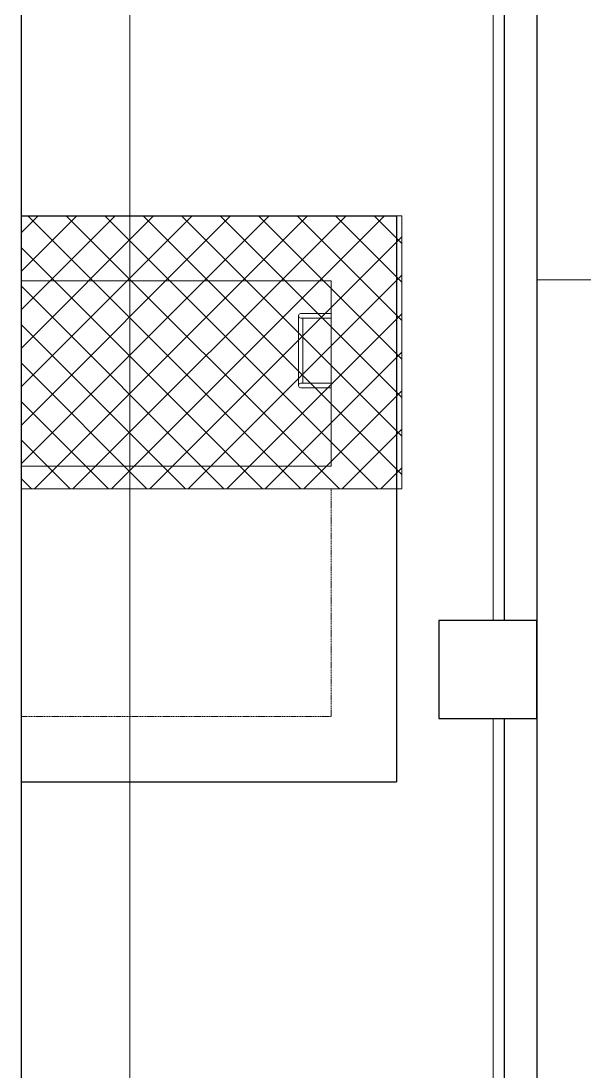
# Model space of a CAD drawing. Header units: inches. Extents: x 25480 to 951550, y -607927 to 1377809.
# Drawn here: x 485996 to 488582, y 370351 to 375174 of the extents above; entities that cross this region are included whole.
import ezdxf

# ---------------------------------------------------------------- set-up
doc = ezdxf.new("R2010")
doc.units = ezdxf.units.IN
doc.header["$MEASUREMENT"] = 0
doc.linetypes.add('HIDDEN', pattern=[0.375, 0.25, -0.125])
doc.linetypes.add('HIDDENX2', pattern=[0.75, 0.5, -0.25])
doc.layers.add('DIM', color=251, linetype='Continuous', lineweight=0)
doc.layers.add('M-X-BKGD', color=8, linetype='Continuous')
doc.layers.add('PIPE FLOOR PLAN', color=251, linetype='Continuous')

# ---------------------------------------------------------------- blocks, each defined once
blk = doc.blocks.new('123')
at = {"layer": 'DIM', "linetype": 'HIDDENX2', "lineweight": 0, "ltscale": 10}
for p, q in [((-756660.9, -1051756.2), (-756660.9, -1053181.2)), ((-756660.9, -1051756.2), (-756660.9, -1053181.2)), ((-749099.6, -1052256.2), (-774045, -1052256.2)), ((-749099.6, -1052256.2), (-774045, -1052256.2)), ((-755615.9, -1053181.2), (-756660.9, -1053181.2)), ((-755615.9, -1053181.2), (-756660.9, -1053181.2))]:
    blk.add_line(p, q, dxfattribs=at)
at = {"layer": 'DIM', "color": 8, "lineweight": 0}
for p, q in [((-755615.9, -1053481.2), (-755615.9, -1051756.2)), ((-755615.9, -1053481.2), (-755615.9, -1051756.2)), ((-755510.9, -1051756.2), (-755510.9, -1053181.2)), ((-755510.9, -1051756.2), (-755510.9, -1053181.2)), ((-754660.9, -1051756.2), (-754660.9, -1053181.2)), ((-754660.9, -1051756.2), (-754660.9, -1053181.2)), ((-754820.9, -1053031.2), (-755140.9, -1053031.2)), ((-754820.9, -1053031.2), (-755140.9, -1053031.2)), ((-755150.9, -1053181.2), (-755150.9, -1053041.2)), ((-755150.9, -1053181.2), (-755150.9, -1053041.2)), ((-755130.9, -1053181.2), (-755130.9, -1053041.2)), ((-755130.9, -1053181.2), (-755130.9, -1053041.2)), ((-754830.9, -1053051.2), (-755130.9, -1053051.2)), ((-754830.9, -1053051.2), (-755130.9, -1053051.2)), ((-754830.9, -1053181.2), (-754830.9, -1053041.2)), ((-754830.9, -1053181.2), (-754830.9, -1053041.2)), ((-754810.9, -1053181.2), (-754810.9, -1053041.2)), ((-754810.9, -1053181.2), (-754810.9, -1053041.2)), ((-754660.9, -1053181.2), (-755510.9, -1053181.2)), ((-754660.9, -1053181.2), (-755510.9, -1053181.2)), ((-754655.7, -1054126.2), (-754655.7, -1058316.2)), ((-754655.7, -1054126.2), (-754655.7, -1058316.2))]:
    blk.add_line(p, q, dxfattribs=at)
for centre in [(-755140.9, -1053041.2), (-755140.9, -1053041.2), (-754820.9, -1053041.2), (-754820.9, -1053041.2)]:
    blk.add_arc(centre, 10, 0, 180, dxfattribs=at)
at = {"layer": 'PIPE FLOOR PLAN', "color": 8}
for p, q in [((-749660.9, -1051756.2), (-773545, -1051756.2)), ((-749660.9, -1051756.2), (-773545, -1051756.2)), ((-756960.9, -1051756.2), (-756960.9, -1053481.2)), ((-756960.9, -1051756.2), (-756960.9, -1053481.2)), ((-754360.9, -1051756.2), (-754360.9, -1053481.2)), ((-754360.9, -1051756.2), (-754360.9, -1053481.2)), ((-754360.9, -1053481.2), (-756960.9, -1053481.2)), ((-754360.9, -1053481.2), (-756960.9, -1053481.2)), ((-756670.9, -1053976.2), (-762220.9, -1053976.2)), ((-756670.9, -1053976.2), (-762220.9, -1053976.2)), ((-750670.9, -1053976.2), (-756220.9, -1053976.2)), ((-750670.9, -1053976.2), (-756220.9, -1053976.2)), ((-750670.9, -1054126.2), (-774220.9, -1054126.2)), ((-750670.9, -1054126.2), (-774220.9, -1054126.2))]:
    blk.add_line(p, q, dxfattribs=at)
blk.add_lwpolyline([(-756670.9, -1053676.2), (-756670.9, -1054126.2), (-756220.9, -1054126.2), (-756220.9, -1053676.2)], close=True, dxfattribs=at)
blk.add_lwpolyline([(-756670.9, -1053676.2), (-756670.9, -1054126.2), (-756220.9, -1054126.2), (-756220.9, -1053676.2)], close=True, dxfattribs=at)

msp = doc.modelspace()

# ---------------------------------------------------------------- hatches: boundary and pattern name
at = {"layer": 'M-X-BKGD'}
h = msp.add_hatch(dxfattribs=at)
h.set_pattern_fill('ANSI37', color=8, scale=1000, style=0)
h.set_pattern_definition([(45, (433813.18, 347120.37), (-88.38835, 88.38835), []), (135, (433813.18, 347120.37), (-88.38835, -88.38835), [])])
h.paths.add_polyline_path([(487745.7, 374279.8), (485995.7, 374279.8), (485995.7, 373024.8), (487745.7, 373024.8)])

# ---------------------------------------------------------------- linework, layer by layer
at = {"layer": 'M-X-BKGD', "color": 8, "linetype": 'HIDDEN', "lineweight": 0, "ltscale": 10}
msp.add_line((486495.7, 379541.1), (486495.7, 354595.7), dxfattribs=at)
msp.add_line((486495.7, 379541.1), (486495.7, 354595.7), dxfattribs=at)
at = {"layer": 'M-X-BKGD', "color": 8, "linetype": 'Continuous', "lineweight": 0, "ltscale": 10}
for p, q in [((485995.7, 378979.8), (485995.7, 355095.7)), ((485995.7, 378979.8), (485995.7, 355095.7)), ((485995.7, 374279.8), (487720.7, 374279.8)), ((485995.7, 374279.8), (487720.7, 374279.8)), ((487720.7, 374279.8), (487720.7, 371679.8)), ((487720.7, 374279.8), (487720.7, 371679.8)), ((485995.7, 371679.8), (487720.7, 371679.8)), ((485995.7, 371679.8), (487720.7, 371679.8))]:
    msp.add_line(p, q, dxfattribs=at)
at = {"layer": 'M-X-BKGD', "color": 8, "lineweight": 0}
for p, q in [((485995.7, 373979.8), (487420.7, 373979.8)), ((485995.7, 373979.8), (487420.7, 373979.8)), ((487420.7, 373979.8), (487420.7, 373129.8)), ((487420.7, 373979.8), (487420.7, 373129.8)), ((487270.7, 373819.8), (487270.7, 373499.8)), ((487270.7, 373819.8), (487270.7, 373499.8)), ((487420.7, 373829.8), (487280.7, 373829.8)), ((487420.7, 373829.8), (487280.7, 373829.8)), ((487420.7, 373809.8), (487280.7, 373809.8)), ((487420.7, 373809.8), (487280.7, 373809.8)), ((487290.7, 373809.8), (487290.7, 373509.8)), ((487290.7, 373809.8), (487290.7, 373509.8)), ((487420.7, 373509.8), (487280.7, 373509.8)), ((487420.7, 373509.8), (487280.7, 373509.8)), ((487420.7, 373489.8), (487280.7, 373489.8)), ((487420.7, 373489.8), (487280.7, 373489.8)), ((485995.7, 373129.8), (487420.7, 373129.8)), ((485995.7, 373129.8), (487420.7, 373129.8)), ((487720.7, 373024.8), (485995.7, 373024.8)), ((487720.7, 373024.8), (485995.7, 373024.8))]:
    msp.add_line(p, q, dxfattribs=at)
at = {"layer": 'M-X-BKGD', "color": 8, "linetype": 'HIDDENX2', "lineweight": 0, "ltscale": 10}
for p in [(487420.7, 373024.8), (487420.7, 373024.8), (485995.7, 371979.8), (485995.7, 371979.8)]:
    msp.add_line(p, (487420.7, 371979.8), dxfattribs=at)
at = {"layer": 'M-X-BKGD', "color": 8, "linetype": 'Continuous', "lineweight": 0, "ltscale": 10}
for points in [[(488165.7, 372419.8), (488165.7, 377969.8)], [(488165.7, 366419.8), (488165.7, 371969.8)]]:
    msp.add_lwpolyline(points, dxfattribs=at)
for points in [[(506915.7, 354419.8), (488365.7, 354419.8), (488365.7, 377969.8), (506915.7, 377969.8)], [(485995.7, 374279.8), (487745.7, 374279.8), (487745.7, 373024.8), (485995.7, 373024.8)], [(487915.7, 371969.8), (488365.7, 371969.8), (488365.7, 372419.8), (487915.7, 372419.8)]]:
    msp.add_lwpolyline(points, close=True, dxfattribs=at)
at = {"layer": 'M-X-BKGD', "color": 8, "lineweight": 0}
for centre in [(487280.7, 373819.8), (487280.7, 373819.8), (487280.7, 373499.8), (487280.7, 373499.8)]:
    msp.add_arc(centre, 10, 90, 270, dxfattribs=at)

# ---------------------------------------------------------------- block references
at = {"layer": 'M-X-BKGD', "color": 8, "rotation": 90}
msp.add_blockref('123', (-565760.5, 1128640.7), dxfattribs=at)

doc.saveas('drawing.dxf')
